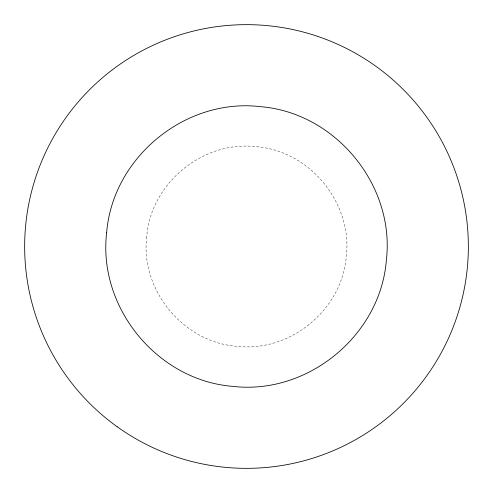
<?xml version="1.0" encoding="UTF-8"?>
<svg xmlns="http://www.w3.org/2000/svg" width="493" height="493" viewBox="0 0 493 493"><rect width="100%" height="100%" fill="white"/><g stroke="black" fill="none" stroke-linecap="round" stroke-linejoin="round"><path stroke-width="0.37" stroke-dasharray="2.46 1.85" d="M146.717 236.671C140.228 289.878 183.223 342.265 236.671 346.283C289.878 352.772 342.265 309.777 346.283 256.329C352.772 203.122 309.777 150.735 256.329 146.717C203.122 140.228 150.735 183.223 146.717 236.671"/><path stroke-width="0.74" d="M106.648 232.727C97.762 307.62 157.538 380.454 232.727 386.352C307.62 395.238 380.454 335.462 386.352 260.273C395.238 185.38 335.462 112.546 260.273 106.648C185.38 97.762 112.546 157.538 106.648 232.727M117.279 426.827A221.85 221.85 0 0 0 467.284 268.247A221.85 221.85 0 0 0 154.944 44.425A221.85 221.85 0 0 0 117.279 426.827"/></g></svg>
